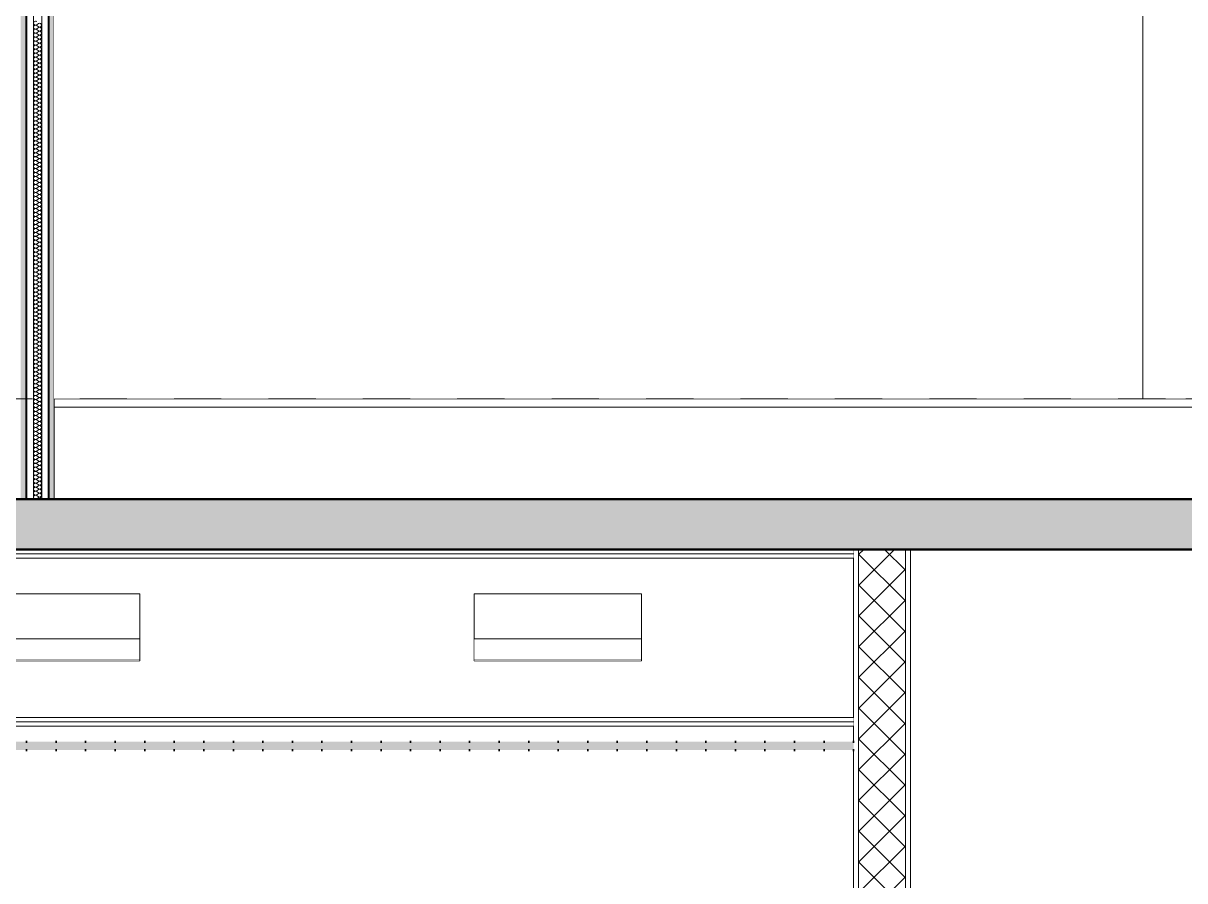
# Model space of a CAD drawing. Header units: millimetres. Extents: x -48147 to 1414029, y -496296 to 18123.
# Drawn here: x 1373690 to 1377163, y -488227 to -485664 of the extents above; entities that cross this region are included whole.
import ezdxf

# ---------------------------------------------------------------- set-up
doc = ezdxf.new("R2010")
doc.units = ezdxf.units.MM
doc.header["$MEASUREMENT"] = 0
for name, pattern in [('Dashed', [2822.222233, 1411.111116, -1411.111116]), ('Dense Dotted', [88.194442, 0, -88.194442]), ('Wipeout_Contour', [1000, 0, -1000])]:
    doc.linetypes.add(name, pattern=pattern)
for name, color, linetype, lineweight, true_color in [('0_Pen_No__105', 7, 'Continuous', 15, 0xa6a6a6), ('A-230-M_FLOOR.IFC Import_Pen_No__109', 7, 'Continuous', 15, 0xa6a6a6), ('A-230-M_FLOOR.IFC Import_Pen_No__29', 7, 'Continuous', 50, 0x2a2a2a), ('New_A-20-M_Ceiling_Pen_No__29', 7, 'Continuous', 50, 0x2a2a2a), ('New_A-20-M_Ceiling_Pen_No__81', 7, 'Continuous', 20, 0x6a6a6a), ('New_A-25-M_Wall_Int_Pen_No__107', 7, 'Continuous', 15, 0xa6a6a6)]:
    doc.layers.add(name, color=color, linetype=linetype, lineweight=lineweight, true_color=true_color)
for name, color, linetype in [('A-230-M_FLOOR.IFC Import', 7, 'Continuous'), ('A-25-M_Wall_Int', 7, 'Continuous'), ('New_A-20-M_Ceiling', 7, 'Continuous'), ('New_A-20-M_Floor_Slab', 7, 'Continuous'), ('New_A-25-M_Wall_Int', 7, 'Continuous'), ('S-280-M_STRUCT_FRAME.IFC Import', 7, 'Continuous')]:
    doc.layers.add(name, color=color, linetype=linetype)
for name, color, linetype, lineweight in [('A-25-M_Wall_Int_Pen_No__87', 8, 'Continuous', 20), ('New_A-20-M_Floor_Slab_Pen_No__4', 7, 'Continuous', 20), ('New_A-25-M_Wall_Int_Pen_No__1', 7, 'Continuous', 13), ('S-280-M_STRUCT_FRAME.IFC Import_Pen_No__90', 8, 'Continuous', 20)]:
    doc.layers.add(name, color=color, linetype=linetype, lineweight=lineweight)

# ---------------------------------------------------------------- blocks, each defined once
blk = doc.blocks.new('Section Elem_25_2', base_point=(1372879, -490836.7))
at = {"color": 254, "linetype": 'Wipeout_Contour', "lineweight": 0, "ltscale": 5843217.280305087}
blk.add_wipeout([(1380831, -486786.7), (1373782.8, -486786.7), (1373782.8, -486811.7), (1380831, -486811.7)], dxfattribs=at).dxf.layer = 'New_A-20-M_Floor_Slab'
at = {"layer": 'New_A-20-M_Floor_Slab_Pen_No__4', "linetype": 'Continuous'}
blk.add_line((1380816, -486786.7), (1373782.8, -486786.7), dxfattribs=at)
at = {"color": 254, "linetype": 'Wipeout_Contour', "lineweight": 0, "ltscale": 5843417.275923524}
blk.add_wipeout([(1373782.8, -486811.7), (1373782.8, -487086.7), (1380831, -487086.7), (1380831, -486811.7)], dxfattribs=at).dxf.layer = 'New_A-20-M_Floor_Slab'
at = {"layer": 'New_A-20-M_Floor_Slab_Pen_No__4', "linetype": 'Continuous'}
blk.add_line((1380831, -486811.7), (1373782.8, -486811.7), dxfattribs=at)
blk = doc.blocks.new('*X106', base_point=(1372879, -490836.7))
at = {"layer": 'New_A-25-M_Wall_Int_Pen_No__107', "linetype": 'Continuous'}
for p, q in [((1373730.9, -485668.9), (1373735.7, -485665.3)), ((1373730.9, -485671.3), (1373735.7, -485674.8)), ((1373730.9, -485680.8), (1373735.7, -485677.2)), ((1373730.9, -485683.2), (1373735.7, -485686.7)), ((1373730.9, -485692.7), (1373735.7, -485689.1)), ((1373730.9, -485695.1), (1373735.7, -485698.6)), ((1373730.9, -485704.6), (1373735.7, -485701)), ((1373730.9, -485707), (1373735.7, -485710.5)), ((1373730.9, -485716.5), (1373735.7, -485712.9)), ((1373730.9, -485718.9), (1373735.7, -485722.4)), ((1373730.9, -485728.4), (1373735.7, -485724.8)), ((1373730.9, -485730.8), (1373735.7, -485734.4)), ((1373730.9, -485740.3), (1373735.7, -485736.7)), ((1373730.9, -485742.7), (1373735.7, -485746.3)), ((1373730.9, -485752.2), (1373735.7, -485748.6)), ((1373730.9, -485754.6), (1373735.7, -485758.2)), ((1373730.9, -485764.1), (1373735.7, -485760.5)), ((1373730.9, -485766.5), (1373735.7, -485770.1)), ((1373730.9, -485776), (1373735.7, -485772.4)), ((1373730.9, -485778.4), (1373735.7, -485782)), ((1373730.9, -485787.9), (1373735.7, -485784.4)), ((1373730.9, -485790.3), (1373735.7, -485793.9)), ((1373730.9, -485799.8), (1373735.7, -485796.3)), ((1373730.9, -485802.2), (1373735.7, -485805.8)), ((1373730.9, -485811.7), (1373735.7, -485808.2)), ((1373730.9, -485814.1), (1373735.7, -485817.7)), ((1373730.9, -485823.6), (1373735.7, -485820.1)), ((1373730.9, -485826), (1373735.7, -485829.6)), ((1373730.9, -485835.5), (1373735.7, -485832)), ((1373730.9, -485837.9), (1373735.7, -485841.5)), ((1373730.9, -485847.4), (1373735.7, -485843.9)), ((1373730.9, -485849.8), (1373735.7, -485853.4)), ((1373730.9, -485859.4), (1373735.7, -485855.8)), ((1373730.9, -485861.7), (1373735.7, -485865.3)), ((1373730.9, -485871.3), (1373735.7, -485867.7)), ((1373730.9, -485873.6), (1373735.7, -485877.2)), ((1373730.9, -485883.2), (1373735.7, -485879.6)), ((1373730.9, -485885.5), (1373735.7, -485889.1)), ((1373730.9, -485895.1), (1373735.7, -485891.5)), ((1373730.9, -485897.4), (1373735.7, -485901)), ((1373730.9, -485907), (1373735.7, -485903.4)), ((1373730.9, -485909.4), (1373735.7, -485912.9)), ((1373730.9, -485918.9), (1373735.7, -485915.3)), ((1373730.9, -485921.3), (1373735.7, -485924.8)), ((1373730.9, -485930.8), (1373735.7, -485927.2)), ((1373730.9, -485933.2), (1373735.7, -485936.7)), ((1373730.9, -485942.7), (1373735.7, -485939.1)), ((1373730.9, -485945.1), (1373735.7, -485948.6)), ((1373730.9, -485954.6), (1373735.7, -485951)), ((1373730.9, -485957), (1373735.7, -485960.5)), ((1373730.9, -485966.5), (1373735.7, -485962.9)), ((1373730.9, -485968.9), (1373735.7, -485972.4)), ((1373730.9, -485978.4), (1373735.7, -485974.8)), ((1373730.9, -485980.8), (1373735.7, -485984.4)), ((1373730.9, -485990.3), (1373735.7, -485986.7)), ((1373730.9, -485992.7), (1373735.7, -485996.3)), ((1373730.9, -486002.2), (1373735.7, -485998.6)), ((1373730.9, -486004.6), (1373735.7, -486008.2)), ((1373730.9, -486014.1), (1373735.7, -486010.5)), ((1373730.9, -486016.5), (1373735.7, -486020.1)), ((1373730.9, -486026), (1373735.7, -486022.4)), ((1373730.9, -486028.4), (1373735.7, -486032)), ((1373730.9, -486037.9), (1373735.7, -486034.4)), ((1373730.9, -486040.3), (1373735.7, -486043.9)), ((1373730.9, -486049.8), (1373735.7, -486046.3)), ((1373730.9, -486052.2), (1373735.7, -486055.8)), ((1373730.9, -486061.7), (1373735.7, -486058.2)), ((1373730.9, -486064.1), (1373735.7, -486067.7)), ((1373730.9, -486073.6), (1373735.7, -486070.1)), ((1373730.9, -486076), (1373735.7, -486079.6)), ((1373730.9, -486085.5), (1373735.7, -486082)), ((1373730.9, -486087.9), (1373735.7, -486091.5)), ((1373730.9, -486097.4), (1373735.7, -486093.9)), ((1373730.9, -486099.8), (1373735.7, -486103.4)), ((1373730.9, -486109.4), (1373735.7, -486105.8)), ((1373730.9, -486111.7), (1373735.7, -486115.3)), ((1373730.9, -486121.3), (1373735.7, -486117.7)), ((1373730.9, -486123.6), (1373735.7, -486127.2)), ((1373730.9, -486133.2), (1373735.7, -486129.6)), ((1373730.9, -486135.5), (1373735.7, -486139.1)), ((1373730.9, -486145.1), (1373735.7, -486141.5)), ((1373730.9, -486147.4), (1373735.7, -486151)), ((1373730.9, -486157), (1373735.7, -486153.4)), ((1373730.9, -486159.4), (1373735.7, -486162.9)), ((1373730.9, -486168.9), (1373735.7, -486165.3)), ((1373730.9, -486171.3), (1373735.7, -486174.8)), ((1373730.9, -486180.8), (1373735.7, -486177.2)), ((1373730.9, -486183.2), (1373735.7, -486186.7)), ((1373730.9, -486192.7), (1373735.7, -486189.1)), ((1373730.9, -486195.1), (1373735.7, -486198.6)), ((1373730.9, -486204.6), (1373735.7, -486201)), ((1373730.9, -486207), (1373735.7, -486210.5)), ((1373730.9, -486216.5), (1373735.7, -486212.9)), ((1373730.9, -486218.9), (1373735.7, -486222.4)), ((1373730.9, -486228.4), (1373735.7, -486224.8)), ((1373730.9, -486230.8), (1373735.7, -486234.4)), ((1373730.9, -486240.3), (1373735.7, -486236.7)), ((1373730.9, -486242.7), (1373735.7, -486246.3)), ((1373730.9, -486252.2), (1373735.7, -486248.6)), ((1373730.9, -486254.6), (1373735.7, -486258.2)), ((1373730.9, -486264.1), (1373735.7, -486260.5)), ((1373730.9, -486266.5), (1373735.7, -486270.1)), ((1373730.9, -486276), (1373735.7, -486272.4)), ((1373730.9, -486278.4), (1373735.7, -486282)), ((1373730.9, -486287.9), (1373735.7, -486284.4)), ((1373730.9, -486290.3), (1373735.7, -486293.9)), ((1373730.9, -486299.8), (1373735.7, -486296.3)), ((1373730.9, -486302.2), (1373735.7, -486305.8)), ((1373730.9, -486311.7), (1373735.7, -486308.2)), ((1373730.9, -486314.1), (1373735.7, -486317.7)), ((1373730.9, -486323.6), (1373735.7, -486320.1)), ((1373730.9, -486326), (1373735.7, -486329.6)), ((1373730.9, -486335.5), (1373735.7, -486332)), ((1373730.9, -486337.9), (1373735.7, -486341.5)), ((1373730.9, -486347.4), (1373735.7, -486343.9)), ((1373730.9, -486349.8), (1373735.7, -486353.4)), ((1373730.9, -486359.4), (1373735.7, -486355.8)), ((1373730.9, -486361.7), (1373735.7, -486365.3)), ((1373730.9, -486371.3), (1373735.7, -486367.7)), ((1373730.9, -486373.6), (1373735.7, -486377.2)), ((1373730.9, -486383.2), (1373735.7, -486379.6)), ((1373730.9, -486385.5), (1373735.7, -486389.1)), ((1373730.9, -486395.1), (1373735.7, -486391.5)), ((1373730.9, -486397.4), (1373735.7, -486401)), ((1373730.9, -486407), (1373735.7, -486403.4)), ((1373730.9, -486409.4), (1373735.7, -486412.9)), ((1373730.9, -486418.9), (1373735.7, -486415.3)), ((1373730.9, -486421.3), (1373735.7, -486424.8)), ((1373730.9, -486430.8), (1373735.7, -486427.2)), ((1373730.9, -486433.2), (1373735.7, -486436.7)), ((1373730.9, -486442.7), (1373735.7, -486439.1)), ((1373730.9, -486445.1), (1373735.7, -486448.6)), ((1373730.9, -486454.6), (1373735.7, -486451)), ((1373730.9, -486457), (1373735.7, -486460.5)), ((1373730.9, -486466.5), (1373735.7, -486462.9)), ((1373730.9, -486468.9), (1373735.7, -486472.4)), ((1373730.9, -486478.4), (1373735.7, -486474.8)), ((1373730.9, -486480.8), (1373735.7, -486484.4)), ((1373730.9, -486490.3), (1373735.7, -486486.7)), ((1373730.9, -486492.7), (1373735.7, -486496.3)), ((1373730.9, -486502.2), (1373735.7, -486498.6)), ((1373730.9, -486504.6), (1373735.7, -486508.2)), ((1373730.9, -486514.1), (1373735.7, -486510.5)), ((1373730.9, -486516.5), (1373735.7, -486520.1)), ((1373730.9, -486526), (1373735.7, -486522.4)), ((1373730.9, -486528.4), (1373735.7, -486532)), ((1373730.9, -486537.9), (1373735.7, -486534.4)), ((1373730.9, -486540.3), (1373735.7, -486543.9)), ((1373730.9, -486549.8), (1373735.7, -486546.3)), ((1373730.9, -486552.2), (1373735.7, -486555.8)), ((1373730.9, -486561.7), (1373735.7, -486558.2)), ((1373730.9, -486564.1), (1373735.7, -486567.7)), ((1373730.9, -486573.6), (1373735.7, -486570.1)), ((1373730.9, -486576), (1373735.7, -486579.6)), ((1373730.9, -486585.5), (1373735.7, -486582)), ((1373730.9, -486587.9), (1373735.7, -486591.5)), ((1373730.9, -486597.4), (1373735.7, -486593.9)), ((1373730.9, -486599.8), (1373735.7, -486603.4)), ((1373730.9, -486609.4), (1373735.7, -486605.8)), ((1373730.9, -486611.7), (1373735.7, -486615.3)), ((1373730.9, -486621.3), (1373735.7, -486617.7)), ((1373730.9, -486623.6), (1373735.7, -486627.2)), ((1373730.9, -486633.2), (1373735.7, -486629.6)), ((1373730.9, -486635.5), (1373735.7, -486639.1)), ((1373730.9, -486645.1), (1373735.7, -486641.5)), ((1373730.9, -486647.4), (1373735.7, -486651)), ((1373730.9, -486657), (1373735.7, -486653.4)), ((1373730.9, -486659.4), (1373735.7, -486662.9)), ((1373730.9, -486668.9), (1373735.7, -486665.3)), ((1373730.9, -486671.3), (1373735.7, -486674.8)), ((1373730.9, -486680.8), (1373735.7, -486677.2)), ((1373730.9, -486683.2), (1373735.7, -486686.7)), ((1373730.9, -486692.7), (1373735.7, -486689.1)), ((1373730.9, -486695.1), (1373735.7, -486698.6)), ((1373730.9, -486704.6), (1373735.7, -486701)), ((1373730.9, -486707), (1373735.7, -486710.5)), ((1373730.9, -486716.5), (1373735.7, -486712.9)), ((1373730.9, -486718.9), (1373735.7, -486722.4)), ((1373730.9, -486728.4), (1373735.7, -486724.8)), ((1373730.9, -486730.8), (1373735.7, -486734.4)), ((1373730.9, -486740.3), (1373735.7, -486736.7)), ((1373730.9, -486742.7), (1373735.7, -486746.3)), ((1373730.9, -486752.2), (1373735.7, -486748.6)), ((1373730.9, -486754.6), (1373735.7, -486758.2)), ((1373730.9, -486764.1), (1373735.7, -486760.5)), ((1373730.9, -486766.5), (1373735.7, -486770.1)), ((1373730.9, -486776), (1373735.7, -486772.4)), ((1373730.9, -486778.4), (1373735.7, -486782)), ((1373730.9, -486787.9), (1373735.7, -486784.4)), ((1373730.9, -486790.3), (1373735.7, -486793.9)), ((1373730.9, -486799.8), (1373735.7, -486796.3)), ((1373730.9, -486802.2), (1373735.7, -486805.8)), ((1373730.9, -486811.7), (1373735.7, -486808.2)), ((1373730.9, -486814.1), (1373735.7, -486817.7)), ((1373730.9, -486823.6), (1373735.7, -486820.1)), ((1373730.9, -486826), (1373735.7, -486829.6)), ((1373730.9, -486835.5), (1373735.7, -486832)), ((1373730.9, -486837.9), (1373735.7, -486841.5)), ((1373730.9, -486847.4), (1373735.7, -486843.9)), ((1373730.9, -486849.8), (1373735.7, -486853.4)), ((1373730.9, -486859.4), (1373735.7, -486855.8)), ((1373730.9, -486861.7), (1373735.7, -486865.3)), ((1373730.9, -486871.3), (1373735.7, -486867.7)), ((1373730.9, -486873.6), (1373735.7, -486877.2)), ((1373730.9, -486883.2), (1373735.7, -486879.6)), ((1373730.9, -486885.5), (1373735.7, -486889.1)), ((1373730.9, -486895.1), (1373735.7, -486891.5)), ((1373730.9, -486897.4), (1373735.7, -486901)), ((1373730.9, -486907), (1373735.7, -486903.4)), ((1373730.9, -486909.4), (1373735.7, -486912.9)), ((1373730.9, -486918.9), (1373735.7, -486915.3)), ((1373730.9, -486921.3), (1373735.7, -486924.8)), ((1373730.9, -486930.8), (1373735.7, -486927.2)), ((1373730.9, -486933.2), (1373735.7, -486936.7)), ((1373730.9, -486942.7), (1373735.7, -486939.1)), ((1373730.9, -486945.1), (1373735.7, -486948.6)), ((1373730.9, -486954.6), (1373735.7, -486951)), ((1373730.9, -486957), (1373735.7, -486960.5)), ((1373730.9, -486966.5), (1373735.7, -486962.9)), ((1373730.9, -486968.9), (1373735.7, -486972.4)), ((1373730.9, -486978.4), (1373735.7, -486974.8)), ((1373730.9, -486980.8), (1373735.7, -486984.4)), ((1373730.9, -486990.3), (1373735.7, -486986.7)), ((1373730.9, -486992.7), (1373735.7, -486996.3)), ((1373730.9, -487002.2), (1373735.7, -486998.6)), ((1373730.9, -487004.6), (1373735.7, -487008.2)), ((1373730.9, -487014.1), (1373735.7, -487010.5)), ((1373730.9, -487016.5), (1373735.7, -487020.1)), ((1373730.9, -487026), (1373735.7, -487022.4)), ((1373730.9, -487028.4), (1373735.7, -487032)), ((1373730.9, -487037.9), (1373735.7, -487034.4)), ((1373730.9, -487040.3), (1373735.7, -487043.9)), ((1373730.9, -487049.8), (1373735.7, -487046.3)), ((1373730.9, -487052.2), (1373735.7, -487055.8)), ((1373730.9, -487061.7), (1373735.7, -487058.2)), ((1373730.9, -487064.1), (1373735.7, -487067.7)), ((1373730.9, -487073.6), (1373735.7, -487070.1)), ((1373730.9, -487076), (1373735.7, -487079.6)), ((1373730.9, -487085.5), (1373735.7, -487082))]:
    blk.add_line(p, q, dxfattribs=at)
for centre, start, end in [((1373727.4, -485664.1), 53.1301, 306.8699), ((1373727.4, -485676), 53.1301, 306.8699), ((1373739.3, -485670.1), 0, 126.8699), ((1373739.3, -485670.1), 233.1301, 0), ((1373727.4, -485687.9), 53.1301, 306.8699), ((1373727.4, -485699.8), 53.1301, 306.8699), ((1373727.4, -485711.7), 53.1301, 306.8699), ((1373739.3, -485682), 0, 126.8699), ((1373739.3, -485682), 233.1301, 0), ((1373739.3, -485693.9), 0, 126.8699), ((1373739.3, -485693.9), 233.1301, 0), ((1373739.3, -485705.8), 0, 126.8699), ((1373739.3, -485705.8), 233.1301, 0), ((1373727.4, -485723.6), 53.1301, 306.8699), ((1373727.4, -485735.5), 53.1301, 306.8699), ((1373727.4, -485747.4), 53.1301, 306.8699), ((1373739.3, -485717.7), 0, 126.8699), ((1373739.3, -485717.7), 233.1301, 0), ((1373739.3, -485729.6), 0, 126.8699), ((1373739.3, -485729.6), 233.1301, 0), ((1373739.3, -485741.5), 0, 126.8699), ((1373739.3, -485741.5), 233.1301, 0), ((1373727.4, -485759.4), 53.1301, 306.8699), ((1373727.4, -485771.3), 53.1301, 306.8699), ((1373727.4, -485783.2), 53.1301, 306.8699), ((1373739.3, -485753.4), 0, 126.8699), ((1373739.3, -485753.4), 233.1301, 0), ((1373739.3, -485765.3), 0, 126.8699), ((1373739.3, -485765.3), 233.1301, 0), ((1373739.3, -485777.2), 0, 126.8699), ((1373739.3, -485777.2), 233.1301, 0), ((1373727.4, -485795.1), 53.1301, 306.8699), ((1373727.4, -485807), 53.1301, 306.8699), ((1373727.4, -485818.9), 53.1301, 306.8699), ((1373739.3, -485789.1), 0, 126.8699), ((1373739.3, -485789.1), 233.1301, 0), ((1373739.3, -485801), 0, 126.8699), ((1373739.3, -485801), 233.1301, 0), ((1373739.3, -485812.9), 0, 126.8699), ((1373739.3, -485812.9), 233.1301, 0), ((1373727.4, -485830.8), 53.1301, 306.8699), ((1373727.4, -485842.7), 53.1301, 306.8699), ((1373727.4, -485854.6), 53.1301, 306.8699), ((1373739.3, -485824.8), 0, 126.8699), ((1373739.3, -485824.8), 233.1301, 0), ((1373739.3, -485836.7), 0, 126.8699), ((1373739.3, -485836.7), 233.1301, 0), ((1373739.3, -485848.6), 0, 126.8699), ((1373739.3, -485848.6), 233.1301, 0), ((1373727.4, -485866.5), 53.1301, 306.8699), ((1373727.4, -485878.4), 53.1301, 306.8699), ((1373739.3, -485860.5), 0, 126.8699), ((1373739.3, -485860.5), 233.1301, 0), ((1373739.3, -485872.4), 0, 126.8699), ((1373739.3, -485872.4), 233.1301, 0), ((1373739.3, -485884.4), 0, 126.8699), ((1373727.4, -485890.3), 53.1301, 306.8699), ((1373727.4, -485902.2), 53.1301, 306.8699), ((1373727.4, -485914.1), 53.1301, 306.8699), ((1373739.3, -485884.4), 233.1301, 0), ((1373739.3, -485896.3), 0, 126.8699), ((1373739.3, -485896.3), 233.1301, 0), ((1373739.3, -485908.2), 0, 126.8699), ((1373739.3, -485908.2), 233.1301, 0), ((1373739.3, -485920.1), 0, 126.8699), ((1373727.4, -485926), 53.1301, 306.8699), ((1373727.4, -485937.9), 53.1301, 306.8699), ((1373727.4, -485949.8), 53.1301, 306.8699), ((1373739.3, -485920.1), 233.1301, 0), ((1373739.3, -485932), 0, 126.8699), ((1373739.3, -485932), 233.1301, 0), ((1373739.3, -485943.9), 0, 126.8699), ((1373739.3, -485943.9), 233.1301, 0), ((1373739.3, -485955.8), 0, 126.8699), ((1373727.4, -485961.7), 53.1301, 306.8699), ((1373727.4, -485973.6), 53.1301, 306.8699), ((1373727.4, -485985.5), 53.1301, 306.8699), ((1373739.3, -485955.8), 233.1301, 0), ((1373739.3, -485967.7), 0, 126.8699), ((1373739.3, -485967.7), 233.1301, 0), ((1373739.3, -485979.6), 0, 126.8699), ((1373739.3, -485979.6), 233.1301, 0), ((1373739.3, -485991.5), 0, 126.8699), ((1373727.4, -485997.4), 53.1301, 306.8699), ((1373727.4, -486009.4), 53.1301, 306.8699), ((1373727.4, -486021.3), 53.1301, 306.8699), ((1373739.3, -485991.5), 233.1301, 0), ((1373739.3, -486003.4), 0, 126.8699), ((1373739.3, -486003.4), 233.1301, 0), ((1373739.3, -486015.3), 0, 126.8699), ((1373739.3, -486015.3), 233.1301, 0), ((1373739.3, -486027.2), 0, 126.8699), ((1373727.4, -486033.2), 53.1301, 306.8699), ((1373727.4, -486045.1), 53.1301, 306.8699), ((1373727.4, -486057), 53.1301, 306.8699), ((1373739.3, -486027.2), 233.1301, 0), ((1373739.3, -486039.1), 0, 126.8699), ((1373739.3, -486039.1), 233.1301, 0), ((1373739.3, -486051), 0, 126.8699), ((1373739.3, -486051), 233.1301, 0), ((1373739.3, -486062.9), 0, 126.8699), ((1373727.4, -486068.9), 53.1301, 306.8699), ((1373727.4, -486080.8), 53.1301, 306.8699), ((1373727.4, -486092.7), 53.1301, 306.8699), ((1373739.3, -486062.9), 233.1301, 0), ((1373739.3, -486074.8), 0, 126.8699), ((1373739.3, -486074.8), 233.1301, 0), ((1373739.3, -486086.7), 0, 126.8699), ((1373739.3, -486086.7), 233.1301, 0), ((1373727.4, -486104.6), 53.1301, 306.8699), ((1373727.4, -486116.5), 53.1301, 306.8699), ((1373727.4, -486128.4), 53.1301, 306.8699), ((1373739.3, -486098.6), 0, 126.8699), ((1373739.3, -486098.6), 233.1301, 0), ((1373739.3, -486110.5), 0, 126.8699), ((1373739.3, -486110.5), 233.1301, 0), ((1373739.3, -486122.4), 0, 126.8699), ((1373739.3, -486122.4), 233.1301, 0), ((1373727.4, -486140.3), 53.1301, 306.8699), ((1373727.4, -486152.2), 53.1301, 306.8699), ((1373727.4, -486164.1), 53.1301, 306.8699), ((1373739.3, -486134.4), 0, 126.8699), ((1373739.3, -486134.4), 233.1301, 0), ((1373739.3, -486146.3), 0, 126.8699), ((1373739.3, -486146.3), 233.1301, 0), ((1373739.3, -486158.2), 0, 126.8699), ((1373739.3, -486158.2), 233.1301, 0), ((1373727.4, -486176), 53.1301, 306.8699), ((1373727.4, -486187.9), 53.1301, 306.8699), ((1373727.4, -486199.8), 53.1301, 306.8699), ((1373739.3, -486170.1), 0, 126.8699), ((1373739.3, -486170.1), 233.1301, 0), ((1373739.3, -486182), 0, 126.8699), ((1373739.3, -486182), 233.1301, 0), ((1373739.3, -486193.9), 0, 126.8699), ((1373739.3, -486193.9), 233.1301, 0), ((1373727.4, -486211.7), 53.1301, 306.8699), ((1373727.4, -486223.6), 53.1301, 306.8699), ((1373727.4, -486235.5), 53.1301, 306.8699), ((1373739.3, -486205.8), 0, 126.8699), ((1373739.3, -486205.8), 233.1301, 0), ((1373739.3, -486217.7), 0, 126.8699), ((1373739.3, -486217.7), 233.1301, 0), ((1373739.3, -486229.6), 0, 126.8699), ((1373739.3, -486229.6), 233.1301, 0), ((1373727.4, -486247.4), 53.1301, 306.8699), ((1373727.4, -486259.4), 53.1301, 306.8699), ((1373727.4, -486271.3), 53.1301, 306.8699), ((1373739.3, -486241.5), 0, 126.8699), ((1373739.3, -486241.5), 233.1301, 0), ((1373739.3, -486253.4), 0, 126.8699), ((1373739.3, -486253.4), 233.1301, 0), ((1373739.3, -486265.3), 0, 126.8699), ((1373739.3, -486265.3), 233.1301, 0), ((1373727.4, -486283.2), 53.1301, 306.8699), ((1373727.4, -486295.1), 53.1301, 306.8699), ((1373739.3, -486277.2), 0, 126.8699), ((1373739.3, -486277.2), 233.1301, 0), ((1373739.3, -486289.1), 0, 126.8699), ((1373739.3, -486289.1), 233.1301, 0), ((1373739.3, -486301), 0, 126.8699), ((1373727.4, -486307), 53.1301, 306.8699), ((1373727.4, -486318.9), 53.1301, 306.8699), ((1373727.4, -486330.8), 53.1301, 306.8699), ((1373739.3, -486301), 233.1301, 0), ((1373739.3, -486312.9), 0, 126.8699), ((1373739.3, -486312.9), 233.1301, 0), ((1373739.3, -486324.8), 0, 126.8699), ((1373739.3, -486324.8), 233.1301, 0), ((1373739.3, -486336.7), 0, 126.8699), ((1373727.4, -486342.7), 53.1301, 306.8699), ((1373727.4, -486354.6), 53.1301, 306.8699), ((1373727.4, -486366.5), 53.1301, 306.8699), ((1373739.3, -486336.7), 233.1301, 0), ((1373739.3, -486348.6), 0, 126.8699), ((1373739.3, -486348.6), 233.1301, 0), ((1373739.3, -486360.5), 0, 126.8699), ((1373739.3, -486360.5), 233.1301, 0), ((1373739.3, -486372.4), 0, 126.8699), ((1373727.4, -486378.4), 53.1301, 306.8699), ((1373727.4, -486390.3), 53.1301, 306.8699), ((1373727.4, -486402.2), 53.1301, 306.8699), ((1373739.3, -486372.4), 233.1301, 0), ((1373739.3, -486384.4), 0, 126.8699), ((1373739.3, -486384.4), 233.1301, 0), ((1373739.3, -486396.3), 0, 126.8699), ((1373739.3, -486396.3), 233.1301, 0), ((1373739.3, -486408.2), 0, 126.8699), ((1373727.4, -486414.1), 53.1301, 306.8699), ((1373727.4, -486426), 53.1301, 306.8699), ((1373727.4, -486437.9), 53.1301, 306.8699), ((1373739.3, -486408.2), 233.1301, 0), ((1373739.3, -486420.1), 0, 126.8699), ((1373739.3, -486420.1), 233.1301, 0), ((1373739.3, -486432), 0, 126.8699), ((1373739.3, -486432), 233.1301, 0), ((1373739.3, -486443.9), 0, 126.8699), ((1373727.4, -486449.8), 53.1301, 306.8699), ((1373727.4, -486461.7), 53.1301, 306.8699), ((1373727.4, -486473.6), 53.1301, 306.8699), ((1373739.3, -486443.9), 233.1301, 0), ((1373739.3, -486455.8), 0, 126.8699), ((1373739.3, -486455.8), 233.1301, 0), ((1373739.3, -486467.7), 0, 126.8699), ((1373739.3, -486467.7), 233.1301, 0), ((1373739.3, -486479.6), 0, 126.8699), ((1373727.4, -486485.5), 53.1301, 306.8699), ((1373727.4, -486497.4), 53.1301, 306.8699), ((1373727.4, -486509.4), 53.1301, 306.8699), ((1373739.3, -486479.6), 233.1301, 0), ((1373739.3, -486491.5), 0, 126.8699), ((1373739.3, -486491.5), 233.1301, 0), ((1373739.3, -486503.4), 0, 126.8699), ((1373739.3, -486503.4), 233.1301, 0), ((1373727.4, -486521.3), 53.1301, 306.8699), ((1373727.4, -486533.2), 53.1301, 306.8699), ((1373727.4, -486545.1), 53.1301, 306.8699), ((1373739.3, -486515.3), 0, 126.8699), ((1373739.3, -486515.3), 233.1301, 0), ((1373739.3, -486527.2), 0, 126.8699), ((1373739.3, -486527.2), 233.1301, 0), ((1373739.3, -486539.1), 0, 126.8699), ((1373739.3, -486539.1), 233.1301, 0), ((1373727.4, -486557), 53.1301, 306.8699), ((1373727.4, -486568.9), 53.1301, 306.8699), ((1373727.4, -486580.8), 53.1301, 306.8699), ((1373739.3, -486551), 0, 126.8699), ((1373739.3, -486551), 233.1301, 0), ((1373739.3, -486562.9), 0, 126.8699), ((1373739.3, -486562.9), 233.1301, 0), ((1373739.3, -486574.8), 0, 126.8699), ((1373739.3, -486574.8), 233.1301, 0), ((1373727.4, -486592.7), 53.1301, 306.8699), ((1373727.4, -486604.6), 53.1301, 306.8699), ((1373727.4, -486616.5), 53.1301, 306.8699), ((1373739.3, -486586.7), 0, 126.8699), ((1373739.3, -486586.7), 233.1301, 0), ((1373739.3, -486598.6), 0, 126.8699), ((1373739.3, -486598.6), 233.1301, 0), ((1373739.3, -486610.5), 0, 126.8699), ((1373739.3, -486610.5), 233.1301, 0), ((1373727.4, -486628.4), 53.1301, 306.8699), ((1373727.4, -486640.3), 53.1301, 306.8699), ((1373727.4, -486652.2), 53.1301, 306.8699), ((1373739.3, -486622.4), 0, 126.8699), ((1373739.3, -486622.4), 233.1301, 0), ((1373739.3, -486634.4), 0, 126.8699), ((1373739.3, -486634.4), 233.1301, 0), ((1373739.3, -486646.3), 0, 126.8699), ((1373739.3, -486646.3), 233.1301, 0), ((1373727.4, -486664.1), 53.1301, 306.8699), ((1373727.4, -486676), 53.1301, 306.8699), ((1373727.4, -486687.9), 53.1301, 306.8699), ((1373739.3, -486658.2), 0, 126.8699), ((1373739.3, -486658.2), 233.1301, 0), ((1373739.3, -486670.1), 0, 126.8699), ((1373739.3, -486670.1), 233.1301, 0), ((1373739.3, -486682), 0, 126.8699), ((1373739.3, -486682), 233.1301, 0), ((1373727.4, -486699.8), 53.1301, 306.8699), ((1373727.4, -486711.7), 53.1301, 306.8699), ((1373739.3, -486693.9), 0, 126.8699), ((1373739.3, -486693.9), 233.1301, 0), ((1373739.3, -486705.8), 0, 126.8699), ((1373739.3, -486705.8), 233.1301, 0), ((1373739.3, -486717.7), 0, 126.8699), ((1373727.4, -486723.6), 53.1301, 306.8699), ((1373727.4, -486735.5), 53.1301, 306.8699), ((1373727.4, -486747.4), 53.1301, 306.8699), ((1373739.3, -486717.7), 233.1301, 0), ((1373739.3, -486729.6), 0, 126.8699), ((1373739.3, -486729.6), 233.1301, 0), ((1373739.3, -486741.5), 0, 126.8699), ((1373739.3, -486741.5), 233.1301, 0), ((1373739.3, -486753.4), 0, 126.8699), ((1373727.4, -486759.4), 53.1301, 306.8699), ((1373727.4, -486771.3), 53.1301, 306.8699), ((1373727.4, -486783.2), 53.1301, 306.8699), ((1373739.3, -486753.4), 233.1301, 0), ((1373739.3, -486765.3), 0, 126.8699), ((1373739.3, -486765.3), 233.1301, 0), ((1373739.3, -486777.2), 0, 126.8699), ((1373739.3, -486777.2), 233.1301, 0), ((1373739.3, -486789.1), 0, 126.8699), ((1373727.4, -486795.1), 53.1301, 306.8699), ((1373727.4, -486807), 53.1301, 306.8699), ((1373727.4, -486818.9), 53.1301, 306.8699), ((1373739.3, -486789.1), 233.1301, 0), ((1373739.3, -486801), 0, 126.8699), ((1373739.3, -486801), 233.1301, 0), ((1373739.3, -486812.9), 0, 126.8699), ((1373739.3, -486812.9), 233.1301, 0), ((1373739.3, -486824.8), 0, 126.8699), ((1373727.4, -486830.8), 53.1301, 306.8699), ((1373727.4, -486842.7), 53.1301, 306.8699), ((1373727.4, -486854.6), 53.1301, 306.8699), ((1373739.3, -486824.8), 233.1301, 0), ((1373739.3, -486836.7), 0, 126.8699), ((1373739.3, -486836.7), 233.1301, 0), ((1373739.3, -486848.6), 0, 126.8699), ((1373739.3, -486848.6), 233.1301, 0), ((1373739.3, -486860.5), 0, 126.8699), ((1373727.4, -486866.5), 53.1301, 306.8699), ((1373727.4, -486878.4), 53.1301, 306.8699), ((1373727.4, -486890.3), 53.1301, 306.8699), ((1373739.3, -486860.5), 233.1301, 0), ((1373739.3, -486872.4), 0, 126.8699), ((1373739.3, -486872.4), 233.1301, 0), ((1373739.3, -486884.4), 0, 126.8699), ((1373739.3, -486884.4), 233.1301, 0), ((1373739.3, -486896.3), 0, 126.8699), ((1373727.4, -486902.2), 53.1301, 306.8699), ((1373727.4, -486914.1), 53.1301, 306.8699), ((1373727.4, -486926), 53.1301, 306.8699), ((1373739.3, -486896.3), 233.1301, 0), ((1373739.3, -486908.2), 0, 126.8699), ((1373739.3, -486908.2), 233.1301, 0), ((1373739.3, -486920.1), 0, 126.8699), ((1373739.3, -486920.1), 233.1301, 0), ((1373727.4, -486937.9), 53.1301, 306.8699), ((1373727.4, -486949.8), 53.1301, 306.8699), ((1373727.4, -486961.7), 53.1301, 306.8699), ((1373739.3, -486932), 0, 126.8699), ((1373739.3, -486932), 233.1301, 0), ((1373739.3, -486943.9), 0, 126.8699), ((1373739.3, -486943.9), 233.1301, 0), ((1373739.3, -486955.8), 0, 126.8699), ((1373739.3, -486955.8), 233.1301, 0), ((1373727.4, -486973.6), 53.1301, 306.8699), ((1373727.4, -486985.5), 53.1301, 306.8699), ((1373727.4, -486997.4), 53.1301, 306.8699), ((1373739.3, -486967.7), 0, 126.8699), ((1373739.3, -486967.7), 233.1301, 0), ((1373739.3, -486979.6), 0, 126.8699), ((1373739.3, -486979.6), 233.1301, 0), ((1373739.3, -486991.5), 0, 126.8699), ((1373739.3, -486991.5), 233.1301, 0), ((1373727.4, -487009.4), 53.1301, 306.8699), ((1373727.4, -487021.3), 53.1301, 306.8699), ((1373727.4, -487033.2), 53.1301, 306.8699), ((1373739.3, -487003.4), 0, 126.8699), ((1373739.3, -487003.4), 233.1301, 0), ((1373739.3, -487015.3), 0, 126.8699), ((1373739.3, -487015.3), 233.1301, 0), ((1373739.3, -487027.2), 0, 126.8699), ((1373739.3, -487027.2), 233.1301, 0), ((1373727.4, -487045.1), 53.1301, 306.8699), ((1373727.4, -487057), 53.1301, 306.8699), ((1373727.4, -487068.9), 53.1301, 306.8699), ((1373739.3, -487039.1), 0, 126.8699), ((1373739.3, -487039.1), 233.1301, 0), ((1373739.3, -487051), 0, 126.8699), ((1373739.3, -487051), 233.1301, 0), ((1373739.3, -487062.9), 0, 126.8699), ((1373739.3, -487062.9), 233.1301, 0), ((1373727.4, -487080.8), 53.1301, 306.8699), ((1373739.3, -487074.8), 0, 126.8699), ((1373739.3, -487074.8), 233.1301, 0), ((1373739.3, -487086.7), 0, 126.8699)]:
    blk.add_arc(centre, 5.95, start, end, dxfattribs=at)
blk = doc.blocks.new('Section Elem_85_2', base_point=(1372879, -490836.7))
at = {"layer": 'New_A-25-M_Wall_Int_Pen_No__107', "linetype": 'Continuous'}
blk.add_hatch(color=256, dxfattribs=at).paths.add_polyline_path([(1373697.8, -483186.7), (1373682.8, -483186.7), (1373682.8, -487086.7), (1373697.8, -487086.7)])
at = {"layer": 'New_A-25-M_Wall_Int_Pen_No__107', "linetype": 'Continuous', "lineweight": 0, "true_color": 0x535353}
blk.add_hatch(color=251, dxfattribs=at).paths.add_polyline_path([(1373700.8, -483186.7), (1373697.8, -483186.7), (1373697.8, -487086.7), (1373700.8, -487086.7)])
at = {"layer": 'New_A-25-M_Wall_Int_Pen_No__1', "linetype": 'Continuous'}
blk.add_line((1373782.8, -484211.7), (1373782.8, -486786.7), dxfattribs=at)
at = {"layer": 'New_A-25-M_Wall_Int_Pen_No__1', "linetype": 'Continuous', "flags": 128}
blk.add_lwpolyline([(1373782.8, -486786.7), (1373782.8, -486811.7), (1373782.8, -487086.7)], dxfattribs=at)
at = {"color": 254, "linetype": 'Wipeout_Contour', "lineweight": 0, "ltscale": 5827441.907583813}
blk.add_wipeout([(1373720.8, -483186.7), (1373700.8, -483186.7), (1373700.8, -487086.7), (1373720.8, -487086.7)], dxfattribs=at).dxf.layer = 'New_A-25-M_Wall_Int'
at = {"layer": 'New_A-25-M_Wall_Int_Pen_No__1', "linetype": 'Continuous'}
for p, q in [((1373697.8, -483186.7), (1373697.8, -487086.7)), ((1373700.8, -483186.7), (1373700.8, -487086.7))]:
    blk.add_line(p, q, dxfattribs=at)
at = {"color": 254, "linetype": 'Wipeout_Contour', "lineweight": 0, "ltscale": 5827526.770977857}
blk.add_wipeout([(1373745.8, -483186.7), (1373720.8, -483186.7), (1373720.8, -487086.7), (1373745.8, -487086.7)], dxfattribs=at).dxf.layer = 'New_A-25-M_Wall_Int'
at = {"layer": 'New_A-25-M_Wall_Int_Pen_No__1', "linetype": 'Continuous'}
blk.add_line((1373720.8, -483186.7), (1373720.8, -487086.7), dxfattribs=at)
at = {"layer": 'New_A-25-M_Wall_Int'}
blk.add_blockref('*X106', (1372879, -490836.7), dxfattribs=at)
at = {"color": 254, "linetype": 'Wipeout_Contour', "lineweight": 0, "ltscale": 5827609.748646962}
blk.add_wipeout([(1373764.8, -483186.7), (1373745.8, -483186.7), (1373745.8, -487086.7), (1373764.8, -487086.7)], dxfattribs=at).dxf.layer = 'New_A-25-M_Wall_Int'
at = {"layer": 'New_A-25-M_Wall_Int_Pen_No__107', "linetype": 'Continuous', "lineweight": 0, "true_color": 0x535353}
blk.add_hatch(color=251, dxfattribs=at).paths.add_polyline_path([(1373767.8, -483186.7), (1373764.8, -483186.7), (1373764.8, -487086.7), (1373767.8, -487086.7)])
at = {"layer": 'New_A-25-M_Wall_Int_Pen_No__107', "linetype": 'Continuous'}
blk.add_hatch(color=256, dxfattribs=at).paths.add_polyline_path([(1373782.8, -483186.7), (1373767.8, -483186.7), (1373767.8, -487086.7), (1373782.8, -487086.7)])
at = {"layer": 'New_A-25-M_Wall_Int_Pen_No__1', "linetype": 'Continuous'}
for p, q in [((1373745.8, -483186.7), (1373745.8, -487086.7)), ((1373764.8, -483186.7), (1373764.8, -487086.7)), ((1373767.8, -483186.7), (1373767.8, -487086.7))]:
    blk.add_line(p, q, dxfattribs=at)
blk = doc.blocks.new('Section Elem_170_2', base_point=(1372879, -490836.7))
at = {"color": 254, "linetype": 'Wipeout_Contour', "lineweight": 0, "ltscale": 5834647.720647238}
blk.add_wipeout([(1377037.6, -484686.7), (1373782.8, -484686.7), (1373782.8, -486786.7), (1377037.6, -486786.7)], dxfattribs=at).dxf.layer = 'New_A-25-M_Wall_Int'
blk = doc.blocks.new('Section Elem_375_2', base_point=(1372879, -490836.7))
at = {"color": 254, "linetype": 'Wipeout_Contour', "lineweight": 0, "ltscale": 5841960.502318442}
blk.add_wipeout([(1376172.6, -490836.7), (1376187.6, -490836.7), (1376187.6, -487236.7), (1376172.6, -487236.7)], dxfattribs=at).dxf.layer = 'New_A-25-M_Wall_Int'
at = {"layer": 'New_A-25-M_Wall_Int_Pen_No__107', "linetype": 'Continuous'}
h = blk.add_hatch(dxfattribs=at)
h.set_pattern_fill('Plaster_0002', color=256, style=0, pattern_type=2)
h.set_pattern_definition([(270, (1372879, -490836.73), (86.6025, 0), [0, -50]), (270, (1372922.3, -490861.73), (86.6025, 0), [0, -50])])
h.paths.add_polyline_path([(1376172.6, -490836.7), (1376187.6, -490836.7), (1376187.6, -487236.7), (1376172.6, -487236.7)])
at = {"color": 254, "linetype": 'Wipeout_Contour', "lineweight": 0, "ltscale": 5842252.608619745}
blk.add_wipeout([(1376187.6, -490836.7), (1376327.6, -490836.7), (1376327.6, -487236.7), (1376187.6, -487236.7)], dxfattribs=at).dxf.layer = 'New_A-25-M_Wall_Int'
at = {"layer": 'New_A-25-M_Wall_Int_Pen_No__107', "linetype": 'Continuous'}
h = blk.add_hatch(dxfattribs=at)
h.set_pattern_fill('Concrete_Block_0002', color=256, style=0, pattern_type=2)
h.set_pattern_definition([(45, (1372878.996, -490836.73), (-45.9619, 45.9619), []), (135, (1372878.996, -490836.73), (45.9619, 45.9619), [])])
h.paths.add_polyline_path([(1376187.6, -490836.7), (1376327.6, -490836.7), (1376327.6, -487236.7), (1376187.6, -487236.7)])
at = {"layer": 'New_A-25-M_Wall_Int_Pen_No__1', "linetype": 'Continuous'}
for p, q in [((1376172.6, -487236.7), (1376172.6, -487811.7)), ((1376187.6, -487236.7), (1376187.6, -490836.7)), ((1376172.6, -487836.7), (1376172.6, -490836.7))]:
    blk.add_line(p, q, dxfattribs=at)
at = {"color": 254, "linetype": 'Wipeout_Contour', "lineweight": 0, "ltscale": 5842544.71522397}
blk.add_wipeout([(1376327.6, -490836.7), (1376342.6, -490836.7), (1376342.6, -487236.7), (1376327.6, -487236.7)], dxfattribs=at).dxf.layer = 'New_A-25-M_Wall_Int'
at = {"layer": 'New_A-25-M_Wall_Int_Pen_No__107', "linetype": 'Continuous'}
h = blk.add_hatch(dxfattribs=at)
h.set_pattern_fill('Plaster_0002', color=256, style=0, pattern_type=2)
h.set_pattern_definition([(270, (1372879, -490836.73), (86.6025, 0), [0, -50]), (270, (1372922.3, -490861.73), (86.6025, 0), [0, -50])])
h.paths.add_polyline_path([(1376327.6, -490836.7), (1376342.6, -490836.7), (1376342.6, -487236.7), (1376327.6, -487236.7)])
at = {"layer": 'New_A-25-M_Wall_Int_Pen_No__1', "linetype": 'Continuous'}
for p, q in [((1376327.6, -487236.7), (1376327.6, -490836.7)), ((1376342.6, -487236.7), (1376342.6, -490836.7))]:
    blk.add_line(p, q, dxfattribs=at)
blk = doc.blocks.new('Section Elem_430_2', base_point=(1372879, -490836.7))
at = {"color": 254, "linetype": 'Wipeout_Contour', "lineweight": 0, "ltscale": 5840478.506241126}
blk.add_wipeout([(1377041.9, -484211.7), (1377037.6, -484211.7), (1377037.6, -486786.7), (1377041.9, -486786.7)], dxfattribs=at).dxf.layer = 'A-25-M_Wall_Int'
at = {"color": 254, "linetype": 'Wipeout_Contour', "lineweight": 0, "ltscale": 5840508.88514322}
blk.add_wipeout([(1377041.9, -486786.7), (1377053.7, -486786.7), (1377053.7, -484211.7), (1377041.9, -484211.7)], dxfattribs=at).dxf.layer = 'A-25-M_Wall_Int'
at = {"color": 254, "linetype": 'Wipeout_Contour', "lineweight": 0, "ltscale": 5840566.857684216}
blk.add_wipeout([(1377053.7, -484211.7), (1377053.7, -486786.7), (1377072.6, -486786.7), (1377072.6, -484211.7)], dxfattribs=at).dxf.layer = 'A-25-M_Wall_Int'
at = {"layer": 'A-25-M_Wall_Int_Pen_No__87', "linetype": 'Continuous'}
blk.add_line((1377037.6, -484211.7), (1377037.6, -486786.7), dxfattribs=at)
at = {"color": 254, "linetype": 'Wipeout_Contour', "lineweight": 0, "ltscale": 5840650.662390539}
blk.add_wipeout([(1377072.6, -486786.7), (1377098.1, -486786.7), (1377098.1, -484211.7), (1377072.6, -484211.7)], dxfattribs=at).dxf.layer = 'A-25-M_Wall_Int'
at = {"color": 254, "linetype": 'Wipeout_Contour', "lineweight": 0, "ltscale": 5840728.252104627}
blk.add_wipeout([(1377098.1, -486786.7), (1377113.7, -486786.7), (1377113.7, -484211.7), (1377098.1, -484211.7)], dxfattribs=at).dxf.layer = 'A-25-M_Wall_Int'
blk = doc.blocks.new('Section Elem_431_2', base_point=(1372879, -490836.7))
at = {"color": 254, "linetype": 'Wipeout_Contour', "lineweight": 0, "ltscale": 5840787.253570959}
blk.add_wipeout([(1377113.7, -486786.7), (1377129.4, -486786.7), (1377129.4, -484211.7), (1377113.7, -484211.7)], dxfattribs=at).dxf.layer = 'A-25-M_Wall_Int'
at = {"color": 254, "linetype": 'Wipeout_Contour', "lineweight": 0, "ltscale": 5840884.875513408}
blk.add_wipeout([(1377129.4, -486786.7), (1377165.5, -486786.7), (1377165.5, -484211.7), (1377129.4, -484211.7)], dxfattribs=at).dxf.layer = 'A-25-M_Wall_Int'
blk = doc.blocks.new('Section Elem_466_2', base_point=(1372879, -490836.7))
at = {"layer": 'S-280-M_STRUCT_FRAME.IFC Import_Pen_No__90', "linetype": 'Continuous'}
for p, q in [((1374038.4, -487570), (1374038.4, -487370)), ((1375538.4, -487570), (1375538.4, -487370))]:
    blk.add_line(p, q, dxfattribs=at)
blk = doc.blocks.new('Section Elem_467_2', base_point=(1372879, -490836.7))
at = {"layer": 'S-280-M_STRUCT_FRAME.IFC Import_Pen_No__90', "linetype": 'Continuous'}
for p, q in [((1374038.5, -487370), (1373538.5, -487370)), ((1374038.5, -487570), (1374038.5, -487370)), ((1375538.5, -487370), (1375038.5, -487370)), ((1375038.5, -487370), (1375038.5, -487570)), ((1375538.5, -487570), (1375538.5, -487370)), ((1373538.5, -487570), (1374038.5, -487570)), ((1375038.5, -487570), (1375538.5, -487570))]:
    blk.add_line(p, q, dxfattribs=at)
at = {"color": 254, "linetype": 'Wipeout_Contour', "lineweight": 0, "ltscale": 5818490.170846383}
blk.add_wipeout([(1364996.9, -487253.7), (1364997.2, -487262.6), (1376172.6, -487262.6), (1376172.6, -487253.7)], dxfattribs=at).dxf.layer = 'S-280-M_STRUCT_FRAME.IFC Import'
at = {"color": 254, "linetype": 'Wipeout_Contour', "lineweight": 0, "ltscale": 5819140.956691417}
blk.add_wipeout([(1364997.2, -487739.1), (1364996.9, -487748.1), (1376172.6, -487748.1), (1376172.6, -487739.1)], dxfattribs=at).dxf.layer = 'S-280-M_STRUCT_FRAME.IFC Import'
at = {"color": 254, "linetype": 'Wipeout_Contour', "lineweight": 0, "ltscale": 5818480.752406818}
blk.add_wipeout([(1376172.6, -487249.9), (1364996.2, -487249.9), (1364996.9, -487253.7), (1376172.6, -487253.7)], dxfattribs=at).dxf.layer = 'S-280-M_STRUCT_FRAME.IFC Import'
at = {"color": 254, "linetype": 'Wipeout_Contour', "lineweight": 0, "ltscale": 5819117.401360019}
blk.add_wipeout([(1376172.6, -487751.8), (1364974, -487751.8), (1364974, -487765), (1376172.6, -487765)], dxfattribs=at).dxf.layer = 'S-280-M_STRUCT_FRAME.IFC Import'
at = {"color": 254, "linetype": 'Wipeout_Contour', "lineweight": 0, "ltscale": 5818426.905174221}
blk.add_wipeout([(1364974, -487249.9), (1376172.6, -487249.9), (1376172.6, -487236.7), (1364974, -487236.7)], dxfattribs=at).dxf.layer = 'S-280-M_STRUCT_FRAME.IFC Import'
at = {"color": 254, "linetype": 'Wipeout_Contour', "lineweight": 0, "ltscale": 5819148.562650276}
blk.add_wipeout([(1364996.9, -487748.1), (1364996.2, -487751.8), (1376172.6, -487751.8), (1376172.6, -487748.1)], dxfattribs=at).dxf.layer = 'S-280-M_STRUCT_FRAME.IFC Import'
at = {"layer": 'S-280-M_STRUCT_FRAME.IFC Import_Pen_No__90', "linetype": 'Continuous'}
for p, q in [((1376172.6, -487249.9), (1364974, -487249.9)), ((1376172.6, -487262.6), (1364997.2, -487262.6)), ((1376172.6, -487751.8), (1364974, -487751.8)), ((1376172.6, -487739.1), (1364997.2, -487739.1)), ((1376172.6, -487765), (1364974, -487765))]:
    blk.add_line(p, q, dxfattribs=at)
blk = doc.blocks.new('Section Elem_476_2', base_point=(1372879, -490836.7))
at = {"color": 254, "linetype": 'Wipeout_Contour', "lineweight": 0, "ltscale": 8746801.904372128}
blk.add_wipeout([(1373538.5, -487570), (1374038.4, -487570), (1374038.4, -487370), (1374038.4, -487370), (1374038.4, -487566.7), (1373538.5, -487566.7)], dxfattribs=at).dxf.layer = 'S-280-M_STRUCT_FRAME.IFC Import'
at = {"color": 254, "linetype": 'Wipeout_Contour', "lineweight": 0, "ltscale": 8755284.272069138}
blk.add_wipeout([(1375538.4, -487566.7), (1375038.5, -487566.7), (1375038.5, -487570), (1375538.4, -487570), (1375538.4, -487370), (1375538.4, -487370)], dxfattribs=at).dxf.layer = 'S-280-M_STRUCT_FRAME.IFC Import'
at = {"layer": 'S-280-M_STRUCT_FRAME.IFC Import_Pen_No__90', "linetype": 'Continuous'}
for p, q in [((1374038.4, -487566.7), (1374038.4, -487370)), ((1375538.4, -487566.7), (1375538.4, -487370)), ((1373538.5, -487566.7), (1374038.4, -487566.7)), ((1375038.5, -487566.7), (1375538.4, -487566.7))]:
    blk.add_line(p, q, dxfattribs=at)
blk = doc.blocks.new('Section Elem_477_2', base_point=(1372879, -490836.7))
at = {"color": 254, "linetype": 'Wipeout_Contour', "lineweight": 0, "ltscale": 8746757.27612747}
blk.add_wipeout([(1373538.5, -487566.7), (1374038.4, -487566.7), (1374038.4, -487370), (1374038.4, -487370), (1374038.4, -487503.7), (1373538.5, -487503.7)], dxfattribs=at).dxf.layer = 'S-280-M_STRUCT_FRAME.IFC Import'
at = {"color": 254, "linetype": 'Wipeout_Contour', "lineweight": 0, "ltscale": 8755239.687095333}
blk.add_wipeout([(1375038.5, -487566.7), (1375538.4, -487566.7), (1375538.4, -487370), (1375538.4, -487370), (1375538.4, -487503.7), (1375038.5, -487503.7)], dxfattribs=at).dxf.layer = 'S-280-M_STRUCT_FRAME.IFC Import'
at = {"layer": 'S-280-M_STRUCT_FRAME.IFC Import_Pen_No__90', "linetype": 'Continuous'}
for p, q in [((1374038.4, -487503.7), (1374038.4, -487370)), ((1375538.4, -487503.7), (1375538.4, -487370)), ((1373538.5, -487503.7), (1374038.4, -487503.7)), ((1375038.5, -487503.7), (1375538.4, -487503.7))]:
    blk.add_line(p, q, dxfattribs=at)
blk = doc.blocks.new('Section Elem_484_2', base_point=(1372879, -490836.7))
at = {"color": 254, "linetype": 'Wipeout_Contour', "lineweight": 0, "ltscale": 5831786.957293129}
blk.add_wipeout([(1374038.4, -487370), (1374038.4, -487570), (1374038.5, -487570), (1374038.5, -487370)], dxfattribs=at).dxf.layer = 'S-280-M_STRUCT_FRAME.IFC Import'
at = {"color": 254, "linetype": 'Wipeout_Contour', "lineweight": 0, "ltscale": 5837441.987863563}
blk.add_wipeout([(1375538.5, -487370), (1375538.4, -487370), (1375538.4, -487570), (1375538.5, -487570)], dxfattribs=at).dxf.layer = 'S-280-M_STRUCT_FRAME.IFC Import'
at = {"color": 254, "linetype": 'Wipeout_Contour', "lineweight": 0, "ltscale": 5826168.361405144}
blk.add_wipeout([(1372538.4, -487596.7), (1372538.5, -487596.7), (1372538.5, -487396.7), (1372538.4, -487396.7)], dxfattribs=at).dxf.layer = 'S-280-M_STRUCT_FRAME.IFC Import'
at = {"layer": 'S-280-M_STRUCT_FRAME.IFC Import_Pen_No__90', "linetype": 'Continuous'}
for p, q in [((1374038.4, -487570), (1374038.4, -487370)), ((1375538.4, -487570), (1375538.4, -487370)), ((1372538.4, -487596.7), (1372538.4, -487396.7))]:
    blk.add_line(p, q, dxfattribs=at)
blk = doc.blocks.new('Section Elem_638_2', base_point=(1372879, -490836.7))
at = {"layer": 'New_A-20-M_Ceiling_Pen_No__81', "linetype": 'Continuous', "lineweight": 0, "true_color": 0x353535}
blk.add_hatch(color=250, dxfattribs=at).paths.add_polyline_path([(1364339.1, -487811.7), (1364339.1, -487836.7), (1376172.6, -487836.7), (1376172.6, -487811.7)])
at = {"layer": 'New_A-20-M_Ceiling_Pen_No__29', "linetype": 'Dense Dotted'}
for p, q in [((1376172.6, -487811.7), (1364339.1, -487811.7)), ((1376172.6, -487811.7), (1376172.6, -487836.7)), ((1376172.6, -487836.7), (1364339.1, -487836.7))]:
    blk.add_line(p, q, dxfattribs=at)
blk = doc.blocks.new('Section Elem_721_2', base_point=(1372879, -490836.7))
at = {"color": 254, "linetype": 'Wipeout_Contour', "lineweight": 0, "ltscale": 23550683.00769461}
blk.add_wipeout([(1404904.6, -487236.7), (1404904.6, -487086.7), (1364343.8, -487086.7), (1364343.8, -487236.7), (1390405.8, -487236.7), (1390405.8, -487130.6), (1390402.8, -487123.4), (1390395.6, -487120.4), (1390333.4, -487120.4), (1390333.4, -487107.1), (1390486.3, -487107.1), (1390486.3, -487120.4), (1390424.1, -487120.4), (1390416.9, -487123.4), (1390413.9, -487130.6), (1390413.9, -487236.7)], dxfattribs=at).dxf.layer = 'A-230-M_FLOOR.IFC Import'
at = {"layer": 'A-230-M_FLOOR.IFC Import_Pen_No__109', "linetype": 'Continuous'}
h = blk.add_hatch(dxfattribs=at)
h.set_pattern_fill('Lightweight_Concrete_0002', color=256, style=0, pattern_type=2)
h.set_pattern_definition([(0, (1372879, -490836.73), (0, 389.7114), [24.375, -200.625]), (0, (1372991.5, -490641.88), (0, 389.7114), [24.375, -200.625]), (60, (1372879, -490836.73), (-337.5, 194.8557), [24.375, -200.625]), (60, (1373104, -490836.73), (-337.5, 194.8557), [24.375, -200.625]), (120, (1372903.37, -490836.73), (337.5, 194.8557), [24.375, -200.625]), (120, (1373128.37, -490836.73), (337.5, 194.8557), [24.375, -200.625]), (0, (1372878.996, -490799.23), (0, 75), [0, -75, 0, -112.5]), (45, (1372916.496, -490799.23), (-53.033, 53.033), [0, -56.25, 0, -93.75])])
h.paths.add_polyline_path([(1404904.6, -487236.7), (1404904.6, -487086.7), (1364343.8, -487086.7), (1364343.8, -487236.7), (1390405.8, -487236.7), (1390405.8, -487130.6), (1390402.8, -487123.4), (1390395.6, -487120.4), (1390333.4, -487120.4), (1390333.4, -487107.1), (1390486.3, -487107.1), (1390486.3, -487120.4), (1390424.1, -487120.4), (1390416.9, -487123.4), (1390413.9, -487130.6), (1390413.9, -487236.7)])
at = {"layer": 'A-230-M_FLOOR.IFC Import_Pen_No__29', "linetype": 'Continuous'}
for p, q in [((1376172.6, -487236.7), (1364823.3, -487236.7)), ((1377211.6, -487236.7), (1376342.6, -487236.7))]:
    blk.add_line(p, q, dxfattribs=at)
at = {"layer": 'A-230-M_FLOOR.IFC Import_Pen_No__29', "linetype": 'Continuous', "flags": 128}
for points in [[(1404904.6, -487086.7), (1404902.6, -487086.7), (1404762.6, -487086.7), (1402866.3, -487086.7), (1402726.3, -487086.7), (1397189.6, -487086.7), (1397174.6, -487086.7), (1397159.6, -487086.7), (1397156.6, -487086.7), (1397092.6, -487086.7), (1397089.6, -487086.7), (1397074.6, -487086.7), (1397059.6, -487086.7), (1380971, -487086.7), (1380831, -487086.7), (1373782.8, -487086.7), (1373767.8, -487086.7), (1373764.8, -487086.7), (1373745.8, -487086.7), (1373720.8, -487086.7), (1373700.8, -487086.7), (1373697.8, -487086.7), (1373682.8, -487086.7), (1364344.1, -487086.7)], [(1376342.6, -487236.7), (1376327.6, -487236.7), (1376187.6, -487236.7), (1376172.6, -487236.7)]]:
    blk.add_lwpolyline(points, dxfattribs=at)
blk = doc.blocks.new('S-24 Building Section_STORY_MARKER', base_point=(1372879, -490836.7))
at = {"layer": '0_Pen_No__105', "linetype": 'Dashed', "ltscale": 0.1}
blk.add_line((1358054.7, -486786.7), (1410366.7, -486786.7), dxfattribs=at)

msp = doc.modelspace()

# ---------------------------------------------------------------- block references
at = {"layer": 'New_A-20-M_Floor_Slab'}
msp.add_blockref('Section Elem_25_2', (1372879, -490836.7), dxfattribs=at)
at = {"layer": 'New_A-25-M_Wall_Int'}
msp.add_blockref('Section Elem_375_2', (1372879, -490836.7), dxfattribs=at)
at = {"layer": 'S-280-M_STRUCT_FRAME.IFC Import'}
msp.add_blockref('Section Elem_466_2', (1372879, -490836.7), dxfattribs=at)

# ---------------------------------------------------------------- next in the draw order: block references
at = {"layer": 'New_A-20-M_Ceiling'}
msp.add_blockref('Section Elem_638_2', (1372879, -490836.7), dxfattribs=at)
at = {"layer": 'New_A-25-M_Wall_Int'}
msp.add_blockref('Section Elem_85_2', (1372879, -490836.7), dxfattribs=at)
at = {"layer": 'S-280-M_STRUCT_FRAME.IFC Import'}
msp.add_blockref('Section Elem_467_2', (1372879, -490836.7), dxfattribs=at)

# ---------------------------------------------------------------- next in the draw order: block references
at = {"layer": 'A-230-M_FLOOR.IFC Import'}
msp.add_blockref('Section Elem_721_2', (1372879, -490836.7), dxfattribs=at)
at = {"layer": 'New_A-25-M_Wall_Int'}
msp.add_blockref('Section Elem_170_2', (1372879, -490836.7), dxfattribs=at)
at = {"layer": 'S-280-M_STRUCT_FRAME.IFC Import'}
msp.add_blockref('Section Elem_476_2', (1372879, -490836.7), dxfattribs=at)

# ---------------------------------------------------------------- next in the draw order: block references
at = {"layer": 'A-25-M_Wall_Int'}
msp.add_blockref('Section Elem_430_2', (1372879, -490836.7), dxfattribs=at)
at = {"layer": 'S-280-M_STRUCT_FRAME.IFC Import'}
msp.add_blockref('Section Elem_477_2', (1372879, -490836.7), dxfattribs=at)

# ---------------------------------------------------------------- next in the draw order: block references
at = {"layer": 'A-25-M_Wall_Int'}
msp.add_blockref('Section Elem_431_2', (1372879, -490836.7), dxfattribs=at)
at = {"layer": 'S-280-M_STRUCT_FRAME.IFC Import'}
msp.add_blockref('Section Elem_484_2', (1372879, -490836.7), dxfattribs=at)

# ---------------------------------------------------------------- next in the draw order: block references
at = {"linetype": 'Continuous', "lineweight": 0}
msp.add_blockref('S-24 Building Section_STORY_MARKER', (1372879, -490836.7), dxfattribs=at)

doc.saveas('drawing.dxf')
